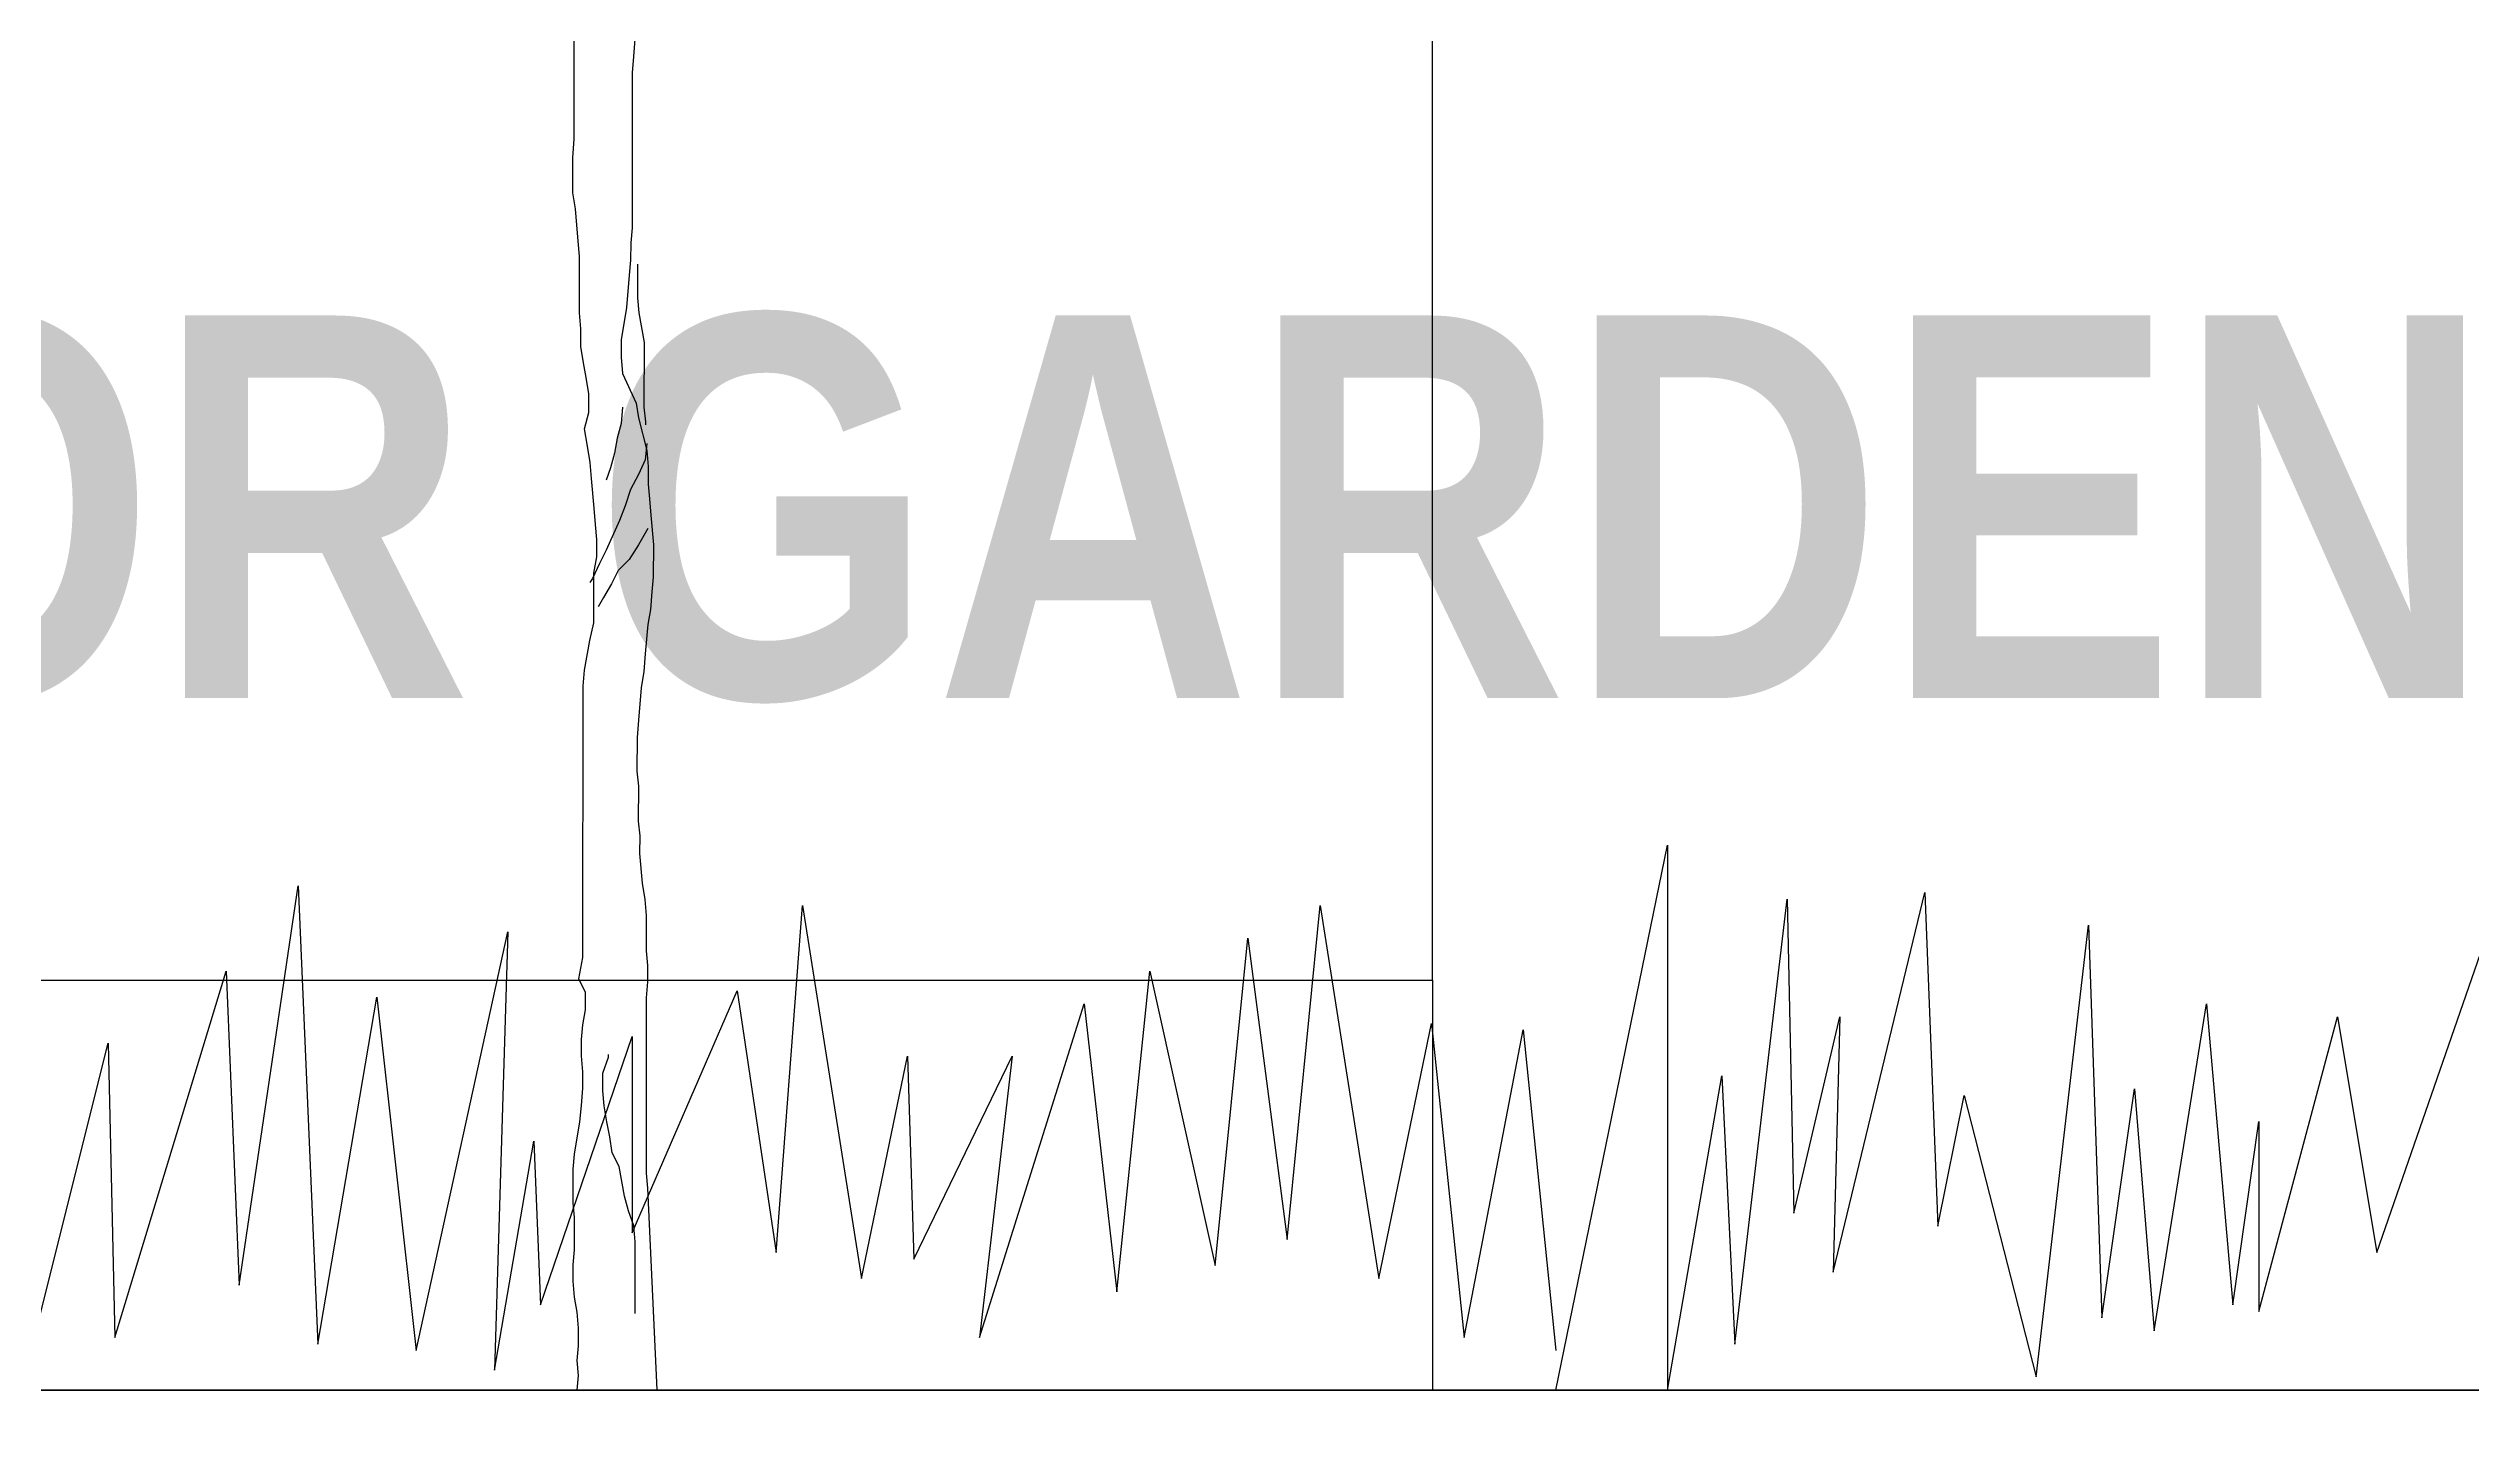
# Model space of a CAD drawing. Header units: millimetres. Extents: x -249630 to 95394, y -188036 to 109963.
# Drawn here: x -52254 to -51146, y 95542 to 96165 of the extents above; entities that cross this region are included whole.
import ezdxf

# ---------------------------------------------------------------- set-up
doc = ezdxf.new("R2010")
doc.units = ezdxf.units.MM
doc.header["$PDMODE"] = 2
for name, color, linetype in [('05', 5, 'Continuous'), ('ATronco', 36, 'Continuous'), ('Layer5', 84, 'Continuous'), ('SUBTITULOS', 90, 'Continuous')]:
    doc.layers.add(name, color=color, linetype=linetype)
doc.layers.add('MUROS', color=6, linetype='Continuous', lineweight=60)
doc.styles.add('COTAS', font='arial.ttf', dxfattribs={"width": 1.1})
doc.styles.add('SUBTITULOS(E)', font='swisscbi.ttf', dxfattribs={"oblique": 15, "height": 0.2})
doc.dimstyles.new('Copy of COTA1-50', dxfattribs={"dimscale": 0.5, "dimtxt": 0.22, "dimasz": 0.12, "dimexe": 0.08, "dimexo": 0.05, "dimgap": 0.076, "dimtad": 2, "dimtih": 1, "dimtoh": 1, "dimzin": 4, "dimdsep": 46, "dimtxsty": 'COTAS', "dimblk": 'ARCHTICK', "dimcen": -0.1, "dimclrd": 141, "dimclre": 141, "dimclrt": 11, "dimadec": 0, "dimazin": 0, "dimtfac": 1, "dimtix": 1, "dimtmove": 1, "dimatfit": 3, "dimfxl": 1, "dimtolj": 1, "dimtzin": 0, "dimarcsym": 0})

# ---------------------------------------------------------------- blocks, each defined once
blk = doc.blocks.new('Arbol_01')
at = {"layer": 'ATronco'}
for p, q in [((-0.0022, 0.9555), (-0.0021, 1.0462)), ((0.0431, 1.0183), (0.0421, 1.006)), ((0.0442, 1.0317), (0.0431, 1.0183)), ((0.0421, 1.006), (0.042, 0.8875)), ((-0.0033, 0.9411), (-0.0022, 0.9555)), ((-0.0033, 0.9144), (-0.0033, 0.9411)), ((-0.0012, 0.902), (-0.0033, 0.9144)), ((0.0008, 0.8773), (-0.0012, 0.902)), ((0.0018, 0.866), (0.0008, 0.8773)), ((0.041, 0.8762), (0.0409, 0.8628)), ((0.042, 0.8875), (0.041, 0.8762)), ((0.0018, 0.8227), (0.0018, 0.866)), ((0.0399, 0.8515), (0.0378, 0.8268)), ((0.0409, 0.8628), (0.0399, 0.8515)), ((0.0461, 0.8597), (0.0461, 0.834)), ((0.0461, 0.834), (0.0471, 0.8227)), ((0.0028, 0.8104), (0.0018, 0.8227)), ((0.0378, 0.8268), (0.0337, 0.8021)), ((0.0471, 0.8227), (0.0512, 0.8)), ((0.0028, 0.797), (0.0028, 0.8104)), ((0.0048, 0.7846), (0.0028, 0.797)), ((0.0337, 0.8021), (0.0337, 0.7887)), ((0.0512, 0.8), (0.0511, 0.7506)), ((0.0069, 0.7733), (0.0048, 0.7846)), ((0.0337, 0.7887), (0.0347, 0.7763)), ((0.0089, 0.7609), (0.0069, 0.7733)), ((0.0089, 0.7465), (0.0089, 0.7609)), ((0.0347, 0.7763), (0.045, 0.7537)), ((0.0058, 0.7342), (0.0089, 0.7465)), ((0.0347, 0.7506), (0.0336, 0.7382)), ((0.045, 0.7537), (0.047, 0.7424)), ((0.047, 0.7424), (0.0532, 0.7176)), ((0.0511, 0.7506), (0.0522, 0.7393)), ((0.0079, 0.7208), (0.0058, 0.7342)), ((0.0305, 0.7269), (0.0285, 0.7156)), ((0.0336, 0.7382), (0.0305, 0.7269)), ((0.0532, 0.7228), (0.0521, 0.7104)), ((0.0522, 0.7393), (0.0522, 0.7372)), ((0.0099, 0.7084), (0.0079, 0.7208)), ((0.0109, 0.6961), (0.0099, 0.7084)), ((0.0254, 0.7043), (0.0223, 0.695)), ((0.0285, 0.7156), (0.0254, 0.7043)), ((0.0521, 0.7104), (0.047, 0.6991)), ((0.0532, 0.7176), (0.0542, 0.7053)), ((0.0542, 0.7053), (0.0542, 0.6919)), ((0.013, 0.6734), (0.0109, 0.6961)), ((0.0408, 0.6878), (0.0367, 0.6754)), ((0.047, 0.6991), (0.0408, 0.6878)), ((0.0542, 0.6919), (0.0552, 0.6806)), ((0.014, 0.661), (0.013, 0.6734)), ((0.0367, 0.6754), (0.0325, 0.6641)), ((0.0552, 0.6806), (0.0562, 0.6682)), ((0.0562, 0.6682), (0.0583, 0.6456)), ((0.015, 0.6497), (0.014, 0.661)), ((0.015, 0.6363), (0.015, 0.6497)), ((0.0325, 0.6641), (0.0222, 0.6415)), ((0.0541, 0.6579), (0.0469, 0.6456)), ((0.0171, 0.6312), (0.0119, 0.6199)), ((0.0129, 0.624), (0.015, 0.6363)), ((0.0222, 0.6415), (0.0171, 0.6312)), ((0.0397, 0.6342), (0.0315, 0.626)), ((0.0469, 0.6456), (0.0397, 0.6342)), ((0.0583, 0.6456), (0.0582, 0.6208)), ((0.0119, 0.6199), (0.0098, 0.6168)), ((0.0129, 0.5859), (0.0129, 0.624)), ((0.0263, 0.6157), (0.0201, 0.6054)), ((0.0315, 0.626), (0.0263, 0.6157)), ((0.0582, 0.6208), (0.0572, 0.6095)), ((0.0201, 0.6054), (0.016, 0.5982)), ((0.0561, 0.5961), (0.0541, 0.5848)), ((0.0572, 0.6095), (0.0561, 0.5961)), ((0.0098, 0.5725), (0.0129, 0.5859)), ((0.0541, 0.5848), (0.052, 0.5622)), ((0.0057, 0.5498), (0.0098, 0.5725)), ((0.052, 0.5622), (0.051, 0.5488)), ((0.0044, 0.3305), (0.0046, 0.5375)), ((0.0046, 0.5375), (0.0057, 0.5498)), ((0.051, 0.5488), (0.0489, 0.5364)), ((0.0489, 0.5364), (0.0468, 0.5117)), ((0.0468, 0.5117), (0.0458, 0.4983)), ((0.0458, 0.4983), (0.0457, 0.4726)), ((0.0457, 0.4726), (0.0468, 0.4613)), ((0.0468, 0.4613), (0.0467, 0.4345)), ((0.0467, 0.4345), (0.0478, 0.4232)), ((0.0478, 0.4232), (0.0477, 0.4098)), ((0.0477, 0.4098), (0.0498, 0.3871)), ((0.0498, 0.3871), (0.0518, 0.3748)), ((0.0518, 0.3748), (0.0528, 0.3624)), ((0.0528, 0.3624), (0.0528, 0.3356)), ((0.0528, 0.3356), (0.0538, 0.3243)), ((0.0013, 0.3141), (0.0044, 0.3305)), ((0.0538, 0.3243), (0.0538, 0.3119)), ((0.0065, 0.3037), (0.0013, 0.3141)), ((0.0064, 0.2904), (0.0065, 0.3037)), ((0.0528, 0.2996), (0.0527, 0.1657)), ((0.0538, 0.3119), (0.0528, 0.2996)), ((0.0033, 0.2677), (0.0044, 0.279)), ((0.0044, 0.279), (0.0064, 0.2904)), ((0.0033, 0.2554), (0.0033, 0.2677)), ((0.0043, 0.243), (0.0033, 0.2554)), ((0.0043, 0.2306), (0.0043, 0.243)), ((0.0198, 0.242), (0.0239, 0.2543)), ((0.0198, 0.2286), (0.0198, 0.242)), ((0.0239, 0.2543), (0.0239, 0.2564)), ((0.0033, 0.2173), (0.0043, 0.2306)), ((0.0208, 0.2172), (0.0198, 0.2286)), ((-0.0019, 0.1802), (0.0022, 0.2049)), ((0.0022, 0.2049), (0.0033, 0.2173)), ((0.0228, 0.2049), (0.0208, 0.2172)), ((0.0249, 0.1936), (0.0228, 0.2049)), ((0.0269, 0.1812), (0.0249, 0.1936)), ((-0.003, 0.1431), (-0.0029, 0.1689)), ((-0.0029, 0.1689), (-0.0019, 0.1802)), ((0.0321, 0.1709), (0.0269, 0.1812)), ((0.0362, 0.1482), (0.0321, 0.1709)), ((0.0393, 0.1369), (0.0362, 0.1482)), ((0.0527, 0.1657), (0.0537, 0.1544)), ((0.0537, 0.1544), (0.0608, 0.0004)), ((-0.0019, 0.1318), (-0.003, 0.1431)), ((-0.002, 0.1071), (-0.0019, 0.1318)), ((0.0434, 0.1256), (0.0393, 0.1369)), ((0.0444, 0.1132), (0.0434, 0.1256)), ((0.0443, 0.0587), (0.0444, 0.1132)), ((-0.003, 0.0958), (-0.002, 0.1071)), ((-0.003, 0.0834), (-0.003, 0.0958)), ((-0.002, 0.071), (-0.003, 0.0834)), ((0.0001, 0.0597), (-0.002, 0.071)), ((0.0011, 0.0474), (0.0001, 0.0597)), ((0.0011, 0.034), (0.0011, 0.0474)), ((0, 0.0227), (0.0011, 0.034)), ((0.001, 0.0113), (0, 0.0227)), ((0, 0), (0.001, 0.0113)), ((0, 0), (0.0608, 0))]:
    blk.add_line(p, q, dxfattribs=at)
blk = doc.blocks.new('_ArchTick')
at = {"color": 0, "linetype": 'ByBlock', "const_width": 0.15}
blk.add_lwpolyline([(-0.5, -0.5), (0.5, 0.5)], dxfattribs=at)
blk = doc.blocks.new('*D224')
at = {"layer": '05', "color": 141, "lineweight": -2, "transparency": 16777216}
for p, q in [((-52527.7, 98738.8), (-51620.8, 98738.8)), ((-51620.9, 95738.8), (-51620.9, 98738.8)), ((-52527.7, 95738.8), (-51620.8, 95738.8))]:
    blk.add_line(p, q, dxfattribs=at)
at = {"layer": 'Defpoints', "color": 0, "transparency": 16777216}
for p in [(-52527.7, 98738.8), (-51620.9, 98738.8), (-52527.7, 95738.8)]:
    blk.add_point(p, dxfattribs=at)
at = {"layer": '05', "color": 141, "lineweight": -2, "transparency": 16777216, "xscale": 0.06, "yscale": 0.06, "zscale": 0.06}
for p, rotation in [((-51620.9, 98738.8), 90), ((-51620.9, 95738.8), 270)]:
    blk.add_blockref('_ArchTick', p, dxfattribs=dict(at, rotation=rotation))
at = {"layer": '05', "color": 11, "transparency": 16777216, "insert": (-51620.5, 97238.8), "char_height": 0.11, "attachment_point": 5, "style": 'COTAS'}
blk.add_mtext('\\A1;3000.00', dxfattribs=at)
blk = doc.blocks.new('*D231')
at = {"layer": '05', "color": 141, "lineweight": -2, "transparency": 16777216}
for p, q in [((-52496.4, 95738.8), (-51620.8, 95738.8)), ((-51620.9, 95738.8), (-51620.9, 95551.3)), ((-52496.4, 95551.3), (-51620.8, 95551.3))]:
    blk.add_line(p, q, dxfattribs=at)
at = {"layer": 'Defpoints', "color": 0, "transparency": 16777216}
for p in [(-52496.4, 95738.8), (-52496.4, 95551.3), (-51620.9, 95551.3)]:
    blk.add_point(p, dxfattribs=at)
at = {"layer": '05', "color": 141, "lineweight": -2, "transparency": 16777216, "xscale": 0.06, "yscale": 0.06, "zscale": 0.06}
for p, rotation in [((-51620.9, 95738.8), 90), ((-51620.9, 95551.3), 270)]:
    blk.add_blockref('_ArchTick', p, dxfattribs=dict(at, rotation=rotation))
at = {"layer": '05', "color": 11, "transparency": 16777216, "insert": (-51620.6, 95645.1), "char_height": 0.11, "attachment_point": 5, "style": 'COTAS'}
blk.add_mtext('\\A1;187.50', dxfattribs=at)

msp = doc.modelspace()

# ---------------------------------------------------------------- linework, layer by layer
at = {"layer": 'Layer5'}
for points in [[(-51564.42, 95551.303), (-51513.298, 95800.622), (-51513.298, 95551.303), (-51488.529, 95695.131), (-51482.537, 95572.414), (-51458.569, 95775.946), (-51455.574, 95632.276), (-51434.602, 95722.07), (-51437.598, 95605.338), (-51395.654, 95778.939), (-51389.662, 95626.29), (-51377.678, 95686.152), (-51344.723, 95557.448), (-51320.755, 95763.973), (-51314.763, 95584.386), (-51299.783, 95689.145), (-51290.795, 95578.4), (-51266.828, 95728.056), (-51254.844, 95590.372), (-51242.86, 95674.18), (-51242.86, 95587.379), (-51206.908, 95722.07), (-51188.933, 95614.317), (-51135.005, 95769.96)], [(-52268.472, 95542.482), (-52226.528, 95710.097), (-52223.533, 95575.407), (-52172.601, 95743.021), (-52166.609, 95599.352), (-52139.646, 95781.932), (-52130.658, 95572.414), (-52103.694, 95731.049), (-52085.718, 95569.421), (-52043.775, 95760.98), (-52049.767, 95560.441), (-52031.791, 95665.2), (-52028.795, 95590.372), (-51986.851, 95713.09), (-51986.851, 95623.297), (-51938.916, 95734.042), (-51920.94, 95614.317), (-51908.956, 95772.953), (-51881.993, 95602.345), (-51861.021, 95704.111), (-51858.025, 95611.324), (-51813.086, 95704.111), (-51828.065, 95575.407), (-51780.13, 95728.056), (-51765.15, 95596.359), (-51750.17, 95743.021), (-51720.21, 95608.331), (-51705.231, 95757.987), (-51687.255, 95620.304), (-51672.275, 95772.953), (-51645.312, 95602.345), (-51621.344, 95719.077), (-51606.364, 95575.407), (-51579.4, 95716.083), (-51564.42, 95569.421)]]:
    msp.add_lwpolyline(points, dxfattribs=at)
at = {"layer": 'MUROS'}
msp.add_lwpolyline([(-53419.915, 95551.303), (-49857.415, 95551.303)], dxfattribs=at)

# ---------------------------------------------------------------- block references
at = {"xscale": 598.9603255755416, "yscale": 598.9603255755416, "zscale": 598.9603255755416}
msp.add_blockref('Arbol_01', (-52012.071, 95551.303), dxfattribs=at)

# ---------------------------------------------------------------- texts
at = {"layer": 'SUBTITULOS', "linetype": 'ByBlock', "style": 'SUBTITULOS(E)'}
msp.add_text('OUTDOOR GARDEN', height=175, dxfattribs=at).set_placement((-53084.603, 95867.828))

# ---------------------------------------------------------------- dimensions: what is measured, and where the dimension line sits
at = {"layer": '05'}
for base, p1, p2, picture, middle in [((-51620.86, 98738.803), (-52527.699, 95738.803), (-52527.699, 98738.803), '*D224', (-51620.524, 97238.803)), ((-51620.86, 95551.303), (-52496.449, 95738.803), (-52496.449, 95551.303), '*D231', (-51620.577, 95645.053))]:
    dim = msp.add_linear_dim(base=base, p1=p1, p2=p2, angle=90, dimstyle='Copy of COTA1-50', dxfattribs=at)
    dim.commit()
    dim.dimension.update_dxf_attribs({"geometry": picture, "text_midpoint": middle})

doc.saveas('drawing.dxf')
